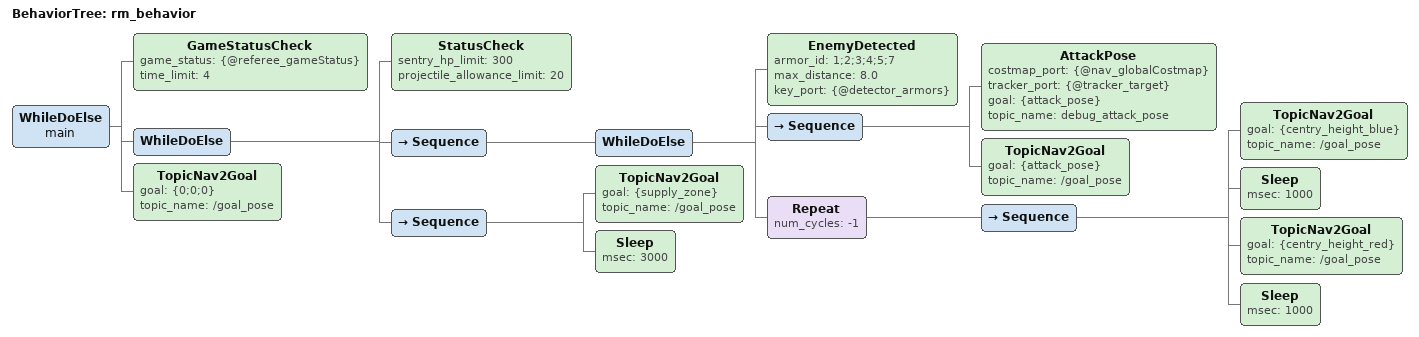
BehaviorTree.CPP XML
<?xml version="1.0" encoding="UTF-8"?>
<root BTCPP_format="4">
    <SetBlackboard>
        <entry key="trans_x" value="-5.0" />
        <entry key="trans_y" value="-5.0" />
        <entry key="trans_w" value="4.0" />
        <entry key="supply_zone" value="-2;-5;0"/>
        <entry key="centry_height_left" value="10;-6;0"/>
        <entry key="centry_height_right" value="12;-0.5;0"/>
        <entry key="centry_height_red" value="9;-2;0"/>
        <entry key="centry_height_blue" value="13;-5;0"/>
        <entry key="homecenter" value="6;-2;0"/>
    </SetBlackboard>

    <BehaviorTree ID="rm_behavior">
        <WhileDoElse name="main">
            <GameStatusCheck game_status="{@referee_gameStatus}" time_limit="4"/>
            <WhileDoElse>
                <StatusCheck sentry_hp_limit="300" projectile_allowance_limit="20"/>
                <Sequence>
                    <WhileDoElse>
                        <!-- 追击模式 -->
                        <EnemyDetected armor_id="1;2;3;4;5;7"
                                       max_distance="8.0"
                                       key_port="{@detector_armors}"/>
                        <Sequence>
                            <AttackPose costmap_port="{@nav_globalCostmap}"
                                        tracker_port="{@tracker_target}"
                                        goal="{attack_pose}"
                                        topic_name="debug_attack_pose"/>
                            <TopicNav2Goal goal="{attack_pose}" topic_name="/goal_pose"/>
                        </Sequence>
                        <Repeat num_cycles="-1">
                            <Sequence>
                                <TopicNav2Goal goal="{centry_height_blue}" topic_name="/goal_pose"/>
                                <Sleep msec="1000"/>
                                <TopicNav2Goal goal="{centry_height_red}" topic_name="/goal_pose"/>
                                <Sleep msec="1000"/>
                            </Sequence>
                        </Repeat>
                    </WhileDoElse>
                </Sequence>
                <Sequence>
                    <TopicNav2Goal goal="{supply_zone}" topic_name="/goal_pose"/>
                    <Sleep msec="3000"/>
                </Sequence>
            </WhileDoElse>
            <TopicNav2Goal goal="{0;0;0}" topic_name="/goal_pose"/>
        </WhileDoElse>
    </BehaviorTree>

<!-- the BT executor don't require this, but Groot does -->

</root>
